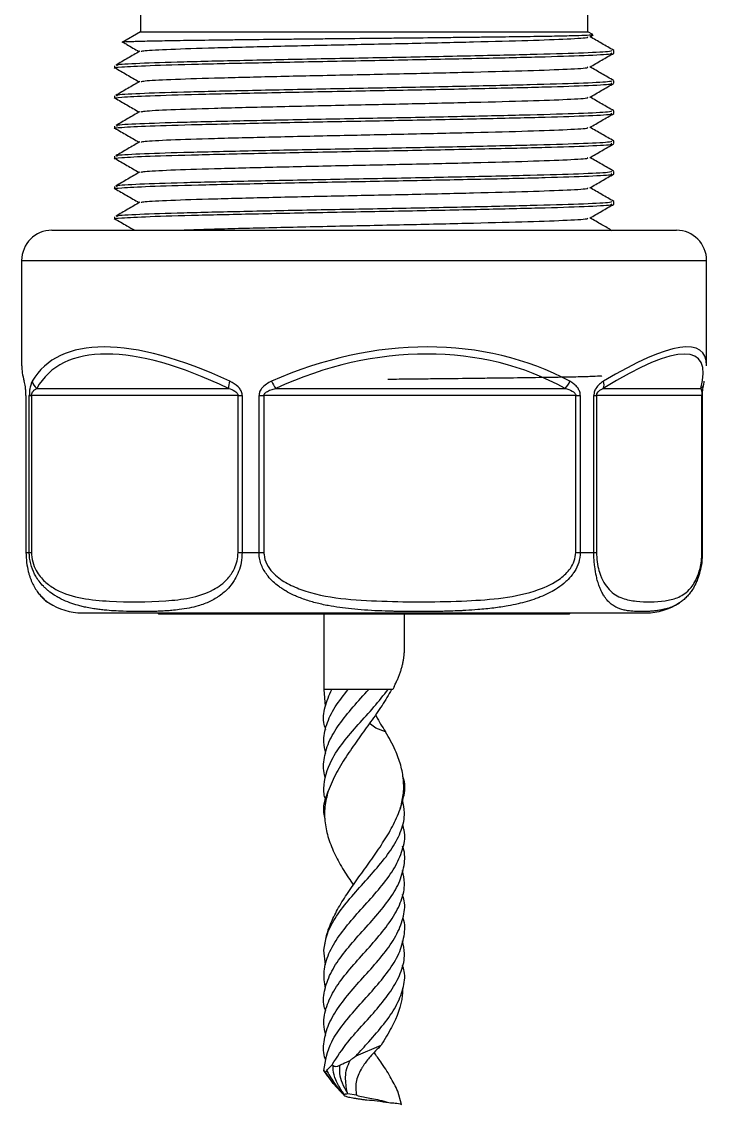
# Model space of a CAD drawing. Header units: millimetres. Extents: x 0 to 279, y 0 to 216.
# Drawn here: x 39.98 to 45.7, y 64.64 to 73.6 of the extents above; entities that cross this region are included whole.
import ezdxf

# ---------------------------------------------------------------- set-up
doc = ezdxf.new("R2010")
doc.units = ezdxf.units.MM

msp = doc.modelspace()

# ---------------------------------------------------------------- linework, layer by layer
at = {"color": 7, "linetype": 'Continuous', "lineweight": 25}
for p, q in [((40.964, 73.6874), (40.964, 73.5207)), ((44.664, 73.5207), (44.664, 73.6874)), ((40.964, 73.5207), (40.8112, 73.4326)), ((40.964, 73.5207), (44.664, 73.5207)), ((44.7049, 73.4971), (44.664, 73.5207)), ((44.6803, 73.4781), (44.708, 73.4941)), ((44.8806, 73.3444), (44.8806, 73.3644)), ((40.7473, 73.2395), (40.7473, 73.2194)), ((44.8806, 73.0944), (44.8806, 73.1144)), ((40.7473, 72.9895), (40.7473, 72.9694)), ((44.8806, 72.8444), (44.8806, 72.8644)), ((40.7473, 72.7395), (40.7473, 72.7194)), ((44.8806, 72.5944), (44.8806, 72.6144)), ((40.7473, 72.4895), (40.7473, 72.4694)), ((44.8806, 72.3444), (44.8806, 72.3644)), ((40.7473, 72.2395), (40.7473, 72.2194)), ((44.8806, 72.0944), (44.8806, 72.1144)), ((40.7473, 71.9895), (40.7473, 71.9694)), ((40.2306, 71.8773), (45.3973, 71.8773)), ((39.9806, 71.6273), (39.9806, 70.7561)), ((45.6473, 70.7561), (45.6473, 71.6273)), ((40.1048, 70.5684), (41.6911, 70.5684)), ((42.0821, 70.5684), (44.4767, 70.5684)), ((44.7913, 70.5684), (45.5996, 70.5684)), ((40.0155, 70.5095), (40.0155, 69.2106)), ((40.0155, 70.5095), (40.0165, 70.5095)), ((40.0165, 70.5095), (40.0165, 69.2106)), ((40.0438, 69.2106), (40.0438, 70.5095)), ((40.0438, 70.5095), (40.062, 70.5095)), ((41.7709, 70.5095), (40.062, 70.5095)), ((40.062, 70.5095), (40.062, 69.2106)), ((41.7709, 69.2106), (41.7709, 70.5095)), ((41.7709, 70.5095), (41.8045, 70.5095)), ((41.8045, 70.5095), (41.8045, 69.2106)), ((41.9441, 69.2106), (41.9441, 70.5095)), ((41.9441, 70.5095), (41.985, 70.5095)), ((44.5647, 70.5095), (41.985, 70.5095)), ((41.985, 70.5095), (41.985, 69.2106)), ((44.5647, 69.2106), (44.5647, 70.5095)), ((44.5647, 70.5095), (44.6019, 70.5095)), ((44.6019, 70.5095), (44.6019, 69.2106)), ((44.7143, 69.2106), (44.7143, 70.5095)), ((44.7143, 70.5095), (44.737, 70.5095)), ((45.6078, 70.5095), (44.737, 70.5095)), ((44.737, 70.5095), (44.737, 69.2106)), ((45.6078, 69.2106), (45.6078, 70.5095)), ((45.6125, 69.2106), (45.6125, 70.5095)), ((40.0155, 69.2106), (40.0165, 69.2106)), ((40.0165, 69.2106), (40.0438, 69.2106)), ((40.0438, 69.2106), (40.062, 69.2106)), ((41.7709, 69.2106), (41.8045, 69.2106)), ((41.8045, 69.2106), (41.9441, 69.2106)), ((41.9441, 69.2106), (41.985, 69.2106)), ((44.5647, 69.2106), (44.6019, 69.2106)), ((44.6019, 69.2106), (44.7143, 69.2106)), ((44.7143, 69.2106), (44.737, 69.2106)), ((45.6078, 69.2106), (45.6125, 69.2106)), ((40.4806, 68.7106), (45.1473, 68.7106)), ((41.1063, 68.7106), (41.114, 68.703)), ((41.114, 68.703), (44.514, 68.703)), ((42.4806, 68.703), (42.4806, 68.0774)), ((43.1473, 68.416), (43.1473, 68.703)), ((44.514, 68.703), (44.5216, 68.7106)), ((42.5464, 68.0774), (42.4829, 68.0774)), ((42.493, 67.9371), (42.4829, 68.0774)), ((42.6816, 68.0774), (42.5464, 68.0774)), ((42.8523, 68.0774), (42.6816, 68.0774)), ((43.0127, 68.0774), (42.8523, 68.0774)), ((43.05, 68.0774), (43.0127, 68.0774)), ((43.0609, 68.0984), (43.05, 68.0774)), ((42.492, 67.937), (42.4919, 67.937)), ((42.4919, 67.7446), (42.492, 67.7446)), ((42.492, 67.547), (42.492, 67.547)), ((42.4921, 67.3473), (42.4905, 67.3473)), ((43.1359, 67.3543), (43.1359, 67.3543)), ((42.492, 67.1274), (42.4855, 67.1274)), ((43.136, 67.1617), (43.1361, 67.1617)), ((42.4921, 66.9635), (42.492, 66.9635)), ((43.1401, 66.9441), (43.1355, 66.9441)), ((43.1359, 66.7788), (43.1377, 66.7788)), ((43.136, 66.5779), (43.136, 66.5779)), ((43.136, 66.3803), (43.1359, 66.3803)), ((43.136, 66.1881), (43.1361, 66.1881)), ((43.136, 65.9951), (43.1362, 65.9951)), ((42.4944, 65.7967), (42.4812, 65.9187)), ((42.492, 65.7965), (42.4919, 65.7965)), ((43.136, 65.7968), (43.1359, 65.7968)), ((42.492, 65.6037), (42.4919, 65.6037)), ((42.4919, 65.4112), (42.492, 65.4112)), ((42.492, 65.2137), (42.492, 65.2137)), ((42.7468, 65.0433), (42.9559, 65.1322)), ((42.4921, 65.0139), (42.4905, 65.0139)), ((42.5107, 64.8773), (42.4806, 64.9232)), ((42.5032, 64.8862), (42.5317, 64.8486)), ((42.5484, 64.969), (42.5568, 64.9628)), ((42.6554, 64.7117), (42.6775, 64.7046)), ((42.6738, 64.7415), (42.6772, 64.7284)), ((42.7503, 64.7173), (42.6772, 64.7284)), ((43.1242, 64.6422), (43.0927, 64.751))]:
    msp.add_line(p, q, dxfattribs=at)
at = {"color": 8, "linetype": 'Continuous', "lineweight": 25}
for p, q in [((39.9806, 71.6273), (45.6473, 71.6273)), ((45.6078, 70.5095), (45.6125, 70.5095))]:
    msp.add_line(p, q, dxfattribs=at)
at = {"color": 8, "linetype": 'Continuous', "lineweight": 25, "flags": 128}
msp.add_lwpolyline([(42.9909, 67.7261), (42.9106, 67.7568), (42.8555, 67.7969)], dxfattribs=at)
at = {"color": 7, "linetype": 'Continuous', "lineweight": 25, "flags": 128}
msp.add_lwpolyline([(42.6404, 64.7265), (42.6199, 64.7466), (42.5589, 64.8145), (42.4938, 64.9072), (42.4938, 64.9072), (42.4938, 64.9072)], dxfattribs=at)
at = {"color": 7, "linetype": 'Continuous', "lineweight": 25}
for centre, radius, start, end in [((40.2306, 71.6273), 0.25, 90, 180), ((45.3973, 71.6273), 0.25, 0, 90), ((40.153, 70.6383), 0.0849, 187.44256, 235.42462), ((41.8229, 70.5721), 0.1319, 155.26082, 181.61967), ((42.3011, 70.7313), 0.2729, 202.39712, 216.65031), ((44.3812, 70.6743), 0.1426, 312.00255, 340.74182), ((44.7261, 70.6008), 0.0728, 333.53489, 21.32474), ((45.5576, 70.6236), 0.0692, 344.54331, 3.10794), ((40.4806, 69.2106), 0.5, 236.7262, 270), ((45.1473, 69.2106), 0.5, 270, 303.27177)]:
    msp.add_arc(centre, radius, start, end, dxfattribs=at)
at = {"color": 8, "linetype": 'Continuous', "lineweight": 25}
msp.add_arc((45.5562, 70.6243), 0.0708, 307.81286, 344.28607, dxfattribs=at)
at = {"color": 7, "linetype": 'Continuous', "lineweight": 25}
for centre, major_axis, ratio, start_param, end_param in [((42.814, 68.1618), (2.6695, -2.5666), 0.36993, 2.315382, 3.233188), ((42.814, 68.1618), (2.3162, 1.9712), 0.827875, 0.312676, 1.230482), ((42.7693, 68.1029), (2.579, -2.579), 0.370147, 2.32818, 3.245986), ((42.8248, 68.1029), (2.1162, 2.1162), 0.829865, 0.233785, 1.151591), ((42.8696, 68.1029), (2.7108, 2.7108), 0.170719, 5.993372, 6.911177), ((42.814, 68.1618), (2.7954, -2.7083), 0.170639, 3.305434, 3.426159)]:
    msp.add_ellipse(centre, major_axis=major_axis, ratio=ratio, start_param=start_param, end_param=end_param, dxfattribs=at)
at = {"color": 8, "linetype": 'Continuous', "lineweight": 25}
msp.add_ellipse((42.814, 68.1618), major_axis=(2.7954, 2.7083), ratio=0.170639, start_param=6.119344, end_param=6.916425, dxfattribs=at)
at = {"color": 7, "linetype": 'Continuous', "lineweight": 25}
for points, knots in [([(44.7079, 73.4944), (44.708, 73.4943), (44.7117, 73.4938), (44.6986, 73.4927), (44.6704, 73.4904), (44.6118, 73.4882), (44.5294, 73.4859), (44.4302, 73.4836), (44.3071, 73.4814), (44.1632, 73.4793), (44.0065, 73.4771), (43.8321, 73.4749), (43.6434, 73.4726), (43.4454, 73.4703), (43.2361, 73.468), (43.0214, 73.4658), (42.8045, 73.4637), (42.5862, 73.4616), (42.3712, 73.4593), (42.159, 73.4571), (41.9538, 73.4548), (41.7613, 73.4525), (41.5779, 73.4503), (41.4104, 73.4481), (41.263, 73.446), (41.1295, 73.4438), (41.0183, 73.4415), (40.9327, 73.4392), (40.8636, 73.4369), (40.8244, 73.4347), (40.8099, 73.4331), (40.8112, 73.4325), (40.8112, 73.4325)], [0, 0, 0, 0, 0.001193, 0.027863, 0.053738, 0.106351, 0.13315, 0.159261, 0.212368, 0.239429, 0.26555, 0.318655, 0.3457, 0.372181, 0.426043, 0.453488, 0.479969, 0.533818, 0.561245, 0.587978, 0.642343, 0.67004, 0.696891, 0.751503, 0.779326, 0.806301, 0.861151, 0.889089, 0.916311, 0.971679, 0.999891, 1, 1, 1, 1]), ([(40.8196, 73.4335), (40.8304, 73.4272), (40.8742, 73.4018), (40.9181, 73.3764), (40.9512, 73.3572)], [0, 0, 0, 0, 0.246283, 1, 1, 1, 1]), ([(40.9691, 73.3586), (40.9775, 73.3605), (41.0034, 73.3661), (41.1977, 73.3765), (41.5582, 73.388), (42.0477, 73.4003), (42.607, 73.4129), (43.1872, 73.4245), (43.7298, 73.4373), (44.1913, 73.4491), (44.513, 73.4613), (44.6744, 73.4713), (44.6635, 73.4767), (44.6607, 73.4781)], [0, 0, 0, 0, 0.047262, 0.145548, 0.246884, 0.349471, 0.452446, 0.553517, 0.656875, 0.758534, 0.860751, 0.963937, 1, 1, 1, 1]), ([(44.8796, 73.3657), (44.8464, 73.3849), (44.7807, 73.4228), (44.7151, 73.4607), (44.6827, 73.4795)], [0, 0, 0, 0, 0.5060102, 1, 1, 1, 1]), ([(40.7504, 73.2194), (40.7494, 73.2196), (40.731, 73.2228), (40.8072, 73.2298), (41.017, 73.2415), (41.4245, 73.2529), (41.9632, 73.2653), (42.5826, 73.2779), (43.2245, 73.2894), (43.8254, 73.3022), (44.3361, 73.3141), (44.6946, 73.3262), (44.877, 73.3368), (44.8619, 73.3426), (44.857, 73.3444)], [0, 0, 0, 0, 0.004387, 0.078881, 0.172547, 0.269282, 0.367211, 0.465511, 0.561993, 0.660658, 0.757702, 0.855278, 0.953779, 1, 1, 1, 1]), ([(40.9571, 73.3586), (40.9241, 73.3394), (40.858, 73.3011), (40.7919, 73.2627), (40.7588, 73.2435)], [0, 0, 0, 0, 0.4999953, 1, 1, 1, 1]), ([(44.8631, 73.3644), (44.8596, 73.3615), (44.8514, 73.3546), (44.6136, 73.3428), (44.209, 73.3311), (43.6687, 73.3187), (43.0503, 73.3061), (42.4082, 73.2946), (41.8068, 73.2818), (41.2952, 73.2699), (40.9354, 73.2578), (40.7516, 73.2472), (40.7662, 73.2414), (40.771, 73.2395)], [0, 0, 0, 0, 0.073034, 0.171751, 0.268493, 0.366429, 0.464736, 0.561226, 0.659898, 0.756949, 0.854532, 0.95304, 1, 1, 1, 1]), ([(44.6803, 73.2281), (44.7135, 73.2473), (44.78, 73.2857), (44.8464, 73.324), (44.8796, 73.3432)], [0, 0, 0, 0, 0.49998, 1, 1, 1, 1]), ([(40.7527, 73.2222), (40.7858, 73.203), (40.852, 73.1647), (40.9181, 73.1264), (40.9512, 73.1072)], [0, 0, 0, 0, 0.500004, 1, 1, 1, 1]), ([(40.9691, 73.1086), (40.9775, 73.1105), (41.0034, 73.1161), (41.1977, 73.1265), (41.5582, 73.138), (42.0477, 73.1503), (42.607, 73.1629), (43.1872, 73.1745), (43.7298, 73.1873), (44.1913, 73.1991), (44.513, 73.2113), (44.6744, 73.2213), (44.6635, 73.2267), (44.6607, 73.2281)], [0, 0, 0, 0, 0.047262, 0.145548, 0.246884, 0.349471, 0.452446, 0.553517, 0.656875, 0.758534, 0.860751, 0.963937, 1, 1, 1, 1]), ([(44.8796, 73.1157), (44.8464, 73.1349), (44.7807, 73.1728), (44.7151, 73.2107), (44.6827, 73.2295)], [0, 0, 0, 0, 0.50601, 1, 1, 1, 1]), ([(40.7504, 72.9694), (40.7494, 72.9696), (40.731, 72.9728), (40.8072, 72.9798), (41.017, 72.9915), (41.4245, 73.0029), (41.9632, 73.0153), (42.5826, 73.0279), (43.2245, 73.0394), (43.8254, 73.0522), (44.3361, 73.0641), (44.6946, 73.0762), (44.877, 73.0868), (44.8619, 73.0926), (44.857, 73.0944)], [0, 0, 0, 0, 0.004387, 0.078881, 0.172547, 0.269282, 0.367211, 0.465511, 0.561993, 0.660658, 0.757702, 0.855278, 0.953779, 1, 1, 1, 1]), ([(40.9571, 73.1086), (40.9241, 73.0894), (40.858, 73.0511), (40.7919, 73.0127), (40.7588, 72.9935)], [0, 0, 0, 0, 0.499995, 1, 1, 1, 1]), ([(44.8631, 73.1144), (44.8596, 73.1115), (44.8514, 73.1046), (44.6136, 73.0928), (44.209, 73.0811), (43.6687, 73.0687), (43.0503, 73.0561), (42.4082, 73.0446), (41.8068, 73.0318), (41.2952, 73.0199), (40.9354, 73.0078), (40.7516, 72.9972), (40.7662, 72.9914), (40.771, 72.9895)], [0, 0, 0, 0, 0.073034, 0.171751, 0.268493, 0.366429, 0.464736, 0.561226, 0.659898, 0.756949, 0.854532, 0.95304, 1, 1, 1, 1]), ([(44.6803, 72.9781), (44.7135, 72.9973), (44.78, 73.0357), (44.8464, 73.074), (44.8796, 73.0932)], [0, 0, 0, 0, 0.49998, 1, 1, 1, 1]), ([(40.7527, 72.9722), (40.7858, 72.953), (40.852, 72.9147), (40.9181, 72.8764), (40.9512, 72.8572)], [0, 0, 0, 0, 0.500004, 1, 1, 1, 1]), ([(40.9691, 72.8586), (40.9775, 72.8605), (41.0034, 72.8661), (41.1977, 72.8765), (41.5582, 72.888), (42.0477, 72.9003), (42.607, 72.9129), (43.1872, 72.9245), (43.7298, 72.9373), (44.1913, 72.9491), (44.513, 72.9613), (44.6744, 72.9713), (44.6635, 72.9767), (44.6607, 72.9781)], [0, 0, 0, 0, 0.047262, 0.145548, 0.246884, 0.349471, 0.452446, 0.553517, 0.656875, 0.758534, 0.860751, 0.963937, 1, 1, 1, 1]), ([(44.8796, 72.8657), (44.8464, 72.8849), (44.7807, 72.9228), (44.7151, 72.9607), (44.6827, 72.9795)], [0, 0, 0, 0, 0.5060102, 1, 1, 1, 1]), ([(44.8631, 72.8644), (44.8596, 72.8615), (44.8514, 72.8546), (44.6136, 72.8428), (44.209, 72.8311), (43.6687, 72.8187), (43.0503, 72.8061), (42.4082, 72.7946), (41.8068, 72.7818), (41.2952, 72.7699), (40.9354, 72.7578), (40.7516, 72.7472), (40.7662, 72.7414), (40.771, 72.7395)], [0, 0, 0, 0, 0.073034, 0.171751, 0.268493, 0.366429, 0.464736, 0.561226, 0.659898, 0.756949, 0.854532, 0.95304, 1, 1, 1, 1]), ([(40.7504, 72.7194), (40.7494, 72.7196), (40.731, 72.7228), (40.8072, 72.7298), (41.017, 72.7415), (41.4245, 72.7529), (41.9632, 72.7653), (42.5826, 72.7779), (43.2245, 72.7894), (43.8254, 72.8022), (44.3361, 72.8141), (44.6946, 72.8262), (44.877, 72.8368), (44.8619, 72.8426), (44.857, 72.8444)], [0, 0, 0, 0, 0.004387, 0.078881, 0.172547, 0.269282, 0.367211, 0.465511, 0.561993, 0.660658, 0.757702, 0.855278, 0.953779, 1, 1, 1, 1]), ([(40.9571, 72.8586), (40.9241, 72.8394), (40.858, 72.8011), (40.7919, 72.7627), (40.7588, 72.7435)], [0, 0, 0, 0, 0.499995, 1, 1, 1, 1]), ([(44.6803, 72.7281), (44.7135, 72.7473), (44.78, 72.7857), (44.8464, 72.824), (44.8796, 72.8432)], [0, 0, 0, 0, 0.49998, 1, 1, 1, 1]), ([(40.7527, 72.7222), (40.7858, 72.703), (40.852, 72.6647), (40.9181, 72.6264), (40.9512, 72.6072)], [0, 0, 0, 0, 0.500004, 1, 1, 1, 1]), ([(40.9691, 72.6086), (40.9775, 72.6105), (41.0034, 72.6161), (41.1977, 72.6265), (41.5582, 72.638), (42.0477, 72.6503), (42.607, 72.6629), (43.1872, 72.6745), (43.7298, 72.6873), (44.1913, 72.6991), (44.513, 72.7113), (44.6744, 72.7213), (44.6635, 72.7267), (44.6607, 72.7281)], [0, 0, 0, 0, 0.047262, 0.145548, 0.246884, 0.349471, 0.452446, 0.553517, 0.656875, 0.758534, 0.860751, 0.963937, 1, 1, 1, 1]), ([(44.8796, 72.6157), (44.8464, 72.6349), (44.7807, 72.6728), (44.7151, 72.7107), (44.6827, 72.7295)], [0, 0, 0, 0, 0.50601, 1, 1, 1, 1]), ([(40.7504, 72.4694), (40.7494, 72.4696), (40.731, 72.4728), (40.8072, 72.4798), (41.017, 72.4915), (41.4245, 72.5029), (41.9632, 72.5153), (42.5826, 72.5279), (43.2245, 72.5394), (43.8254, 72.5522), (44.3361, 72.5641), (44.6946, 72.5762), (44.877, 72.5868), (44.8619, 72.5926), (44.857, 72.5944)], [0, 0, 0, 0, 0.004387, 0.078881, 0.172547, 0.269282, 0.367211, 0.465511, 0.561993, 0.660658, 0.757702, 0.855278, 0.953779, 1, 1, 1, 1]), ([(40.9571, 72.6086), (40.9241, 72.5894), (40.858, 72.5511), (40.7919, 72.5127), (40.7588, 72.4935)], [0, 0, 0, 0, 0.499995, 1, 1, 1, 1]), ([(44.8631, 72.6144), (44.8596, 72.6115), (44.8514, 72.6046), (44.6136, 72.5928), (44.209, 72.5811), (43.6687, 72.5687), (43.0503, 72.5561), (42.4082, 72.5446), (41.8068, 72.5318), (41.2952, 72.5199), (40.9354, 72.5078), (40.7516, 72.4972), (40.7662, 72.4914), (40.771, 72.4895)], [0, 0, 0, 0, 0.073034, 0.171751, 0.268493, 0.366429, 0.464736, 0.561226, 0.659898, 0.756949, 0.854532, 0.95304, 1, 1, 1, 1]), ([(44.6803, 72.4781), (44.7135, 72.4973), (44.78, 72.5357), (44.8464, 72.574), (44.8796, 72.5932)], [0, 0, 0, 0, 0.4999803, 1, 1, 1, 1]), ([(40.7527, 72.4722), (40.7858, 72.453), (40.852, 72.4147), (40.9181, 72.3764), (40.9512, 72.3572)], [0, 0, 0, 0, 0.5000044, 1, 1, 1, 1]), ([(40.9691, 72.3586), (40.9775, 72.3605), (41.0034, 72.3661), (41.1977, 72.3765), (41.5582, 72.388), (42.0477, 72.4003), (42.607, 72.4129), (43.1872, 72.4245), (43.7298, 72.4373), (44.1913, 72.4491), (44.513, 72.4613), (44.6744, 72.4713), (44.6635, 72.4767), (44.6607, 72.4781)], [0, 0, 0, 0, 0.047262, 0.145548, 0.246884, 0.349471, 0.452446, 0.553517, 0.656875, 0.758534, 0.860751, 0.963937, 1, 1, 1, 1]), ([(44.8796, 72.3657), (44.8464, 72.3849), (44.7807, 72.4228), (44.7151, 72.4607), (44.6827, 72.4795)], [0, 0, 0, 0, 0.50601, 1, 1, 1, 1]), ([(40.7504, 72.2194), (40.7494, 72.2196), (40.731, 72.2228), (40.8072, 72.2298), (41.017, 72.2415), (41.4245, 72.2529), (41.9632, 72.2653), (42.5826, 72.2779), (43.2245, 72.2894), (43.8254, 72.3022), (44.3361, 72.3141), (44.6946, 72.3262), (44.877, 72.3368), (44.8619, 72.3426), (44.857, 72.3444)], [0, 0, 0, 0, 0.004387, 0.078881, 0.172547, 0.269282, 0.367211, 0.465511, 0.561993, 0.660658, 0.757702, 0.855278, 0.953779, 1, 1, 1, 1]), ([(40.9571, 72.3586), (40.9241, 72.3394), (40.858, 72.3011), (40.7919, 72.2627), (40.7588, 72.2435)], [0, 0, 0, 0, 0.499995, 1, 1, 1, 1]), ([(44.8631, 72.3644), (44.8596, 72.3615), (44.8514, 72.3546), (44.6136, 72.3428), (44.209, 72.3311), (43.6687, 72.3187), (43.0503, 72.3061), (42.4082, 72.2946), (41.8068, 72.2818), (41.2952, 72.2699), (40.9354, 72.2578), (40.7516, 72.2472), (40.7662, 72.2414), (40.771, 72.2395)], [0, 0, 0, 0, 0.073034, 0.171751, 0.268493, 0.366429, 0.464736, 0.561226, 0.659898, 0.756949, 0.854532, 0.95304, 1, 1, 1, 1]), ([(44.6803, 72.2281), (44.7135, 72.2473), (44.78, 72.2857), (44.8464, 72.324), (44.8796, 72.3432)], [0, 0, 0, 0, 0.49998, 1, 1, 1, 1]), ([(40.7527, 72.2222), (40.7858, 72.203), (40.852, 72.1647), (40.9181, 72.1264), (40.9512, 72.1072)], [0, 0, 0, 0, 0.500004, 1, 1, 1, 1]), ([(40.9691, 72.1086), (40.9775, 72.1105), (41.0034, 72.1161), (41.1977, 72.1265), (41.5582, 72.138), (42.0477, 72.1503), (42.607, 72.1629), (43.1872, 72.1745), (43.7298, 72.1873), (44.1913, 72.1991), (44.513, 72.2113), (44.6744, 72.2213), (44.6635, 72.2267), (44.6607, 72.2281)], [0, 0, 0, 0, 0.047262, 0.145548, 0.246884, 0.349471, 0.452446, 0.553517, 0.656875, 0.758534, 0.860751, 0.963937, 1, 1, 1, 1]), ([(44.8796, 72.1157), (44.8464, 72.1349), (44.7807, 72.1728), (44.7151, 72.2107), (44.6827, 72.2295)], [0, 0, 0, 0, 0.50601, 1, 1, 1, 1]), ([(40.7504, 71.9694), (40.7494, 71.9696), (40.731, 71.9728), (40.8072, 71.9798), (41.017, 71.9915), (41.4245, 72.0029), (41.9632, 72.0153), (42.5826, 72.0279), (43.2245, 72.0394), (43.8254, 72.0522), (44.3361, 72.0641), (44.6946, 72.0762), (44.877, 72.0868), (44.8619, 72.0926), (44.857, 72.0944)], [0, 0, 0, 0, 0.004387, 0.078881, 0.172547, 0.269282, 0.367211, 0.465511, 0.561993, 0.660658, 0.757702, 0.855278, 0.953779, 1, 1, 1, 1]), ([(40.9571, 72.1086), (40.9241, 72.0894), (40.858, 72.0511), (40.7919, 72.0127), (40.7588, 71.9935)], [0, 0, 0, 0, 0.4999953, 1, 1, 1, 1]), ([(44.8631, 72.1144), (44.8596, 72.1115), (44.8514, 72.1046), (44.6136, 72.0928), (44.209, 72.0811), (43.6687, 72.0687), (43.0503, 72.0561), (42.4082, 72.0446), (41.8068, 72.0318), (41.2952, 72.0199), (40.9354, 72.0078), (40.7516, 71.9972), (40.7662, 71.9914), (40.771, 71.9895)], [0, 0, 0, 0, 0.073034, 0.171751, 0.268493, 0.366429, 0.464736, 0.561226, 0.659898, 0.756949, 0.854532, 0.95304, 1, 1, 1, 1]), ([(44.6803, 71.9781), (44.7135, 71.9973), (44.78, 72.0357), (44.8464, 72.074), (44.8796, 72.0932)], [0, 0, 0, 0, 0.49998, 1, 1, 1, 1]), ([(40.7527, 71.9722), (40.7858, 71.953), (40.8404, 71.9214), (40.895, 71.8898), (40.9165, 71.8773)], [0, 0, 0, 0, 0.605976, 1, 1, 1, 1]), ([(41.2491, 71.8773), (41.351, 71.8809), (41.5667, 71.8884), (42.0496, 71.9003), (42.6065, 71.9129), (43.1873, 71.9245), (43.7298, 71.9373), (44.1913, 71.9491), (44.513, 71.9613), (44.6744, 71.9713), (44.6635, 71.9767), (44.6607, 71.9781)], [0, 0, 0, 0, 0.108613, 0.230035, 0.351916, 0.471544, 0.593878, 0.714201, 0.835185, 0.957316, 1, 1, 1, 1]), ([(44.8668, 71.8731), (44.8379, 71.8898), (44.7765, 71.9253), (44.7151, 71.9607), (44.6827, 71.9795)], [0, 0, 0, 0, 0.4718081, 1, 1, 1, 1]), ([(40.0165, 70.5095), (40.0165, 70.5117), (40.0165, 70.5161), (40.0163, 70.5261), (40.0157, 70.5396), (40.0144, 70.5552), (40.0128, 70.5694), (40.0102, 70.5881), (40.0062, 70.6088), (40.0029, 70.6211), (40.0013, 70.6273)], [0, 0, 0, 0, 0.038929, 0.078143, 0.179307, 0.284551, 0.386491, 0.490322, 0.740829, 1, 1, 1, 1]), ([(40.0688, 70.6273), (40.0651, 70.6199), (40.0573, 70.6048), (40.0492, 70.5743), (40.0445, 70.5404), (40.044, 70.519), (40.0438, 70.5095)], [0, 0, 0, 0, 0.303321, 0.623696, 0.830951, 1, 1, 1, 1]), ([(41.8045, 70.5095), (41.8043, 70.5139), (41.8035, 70.5299), (41.7929, 70.5562), (41.7611, 70.596), (41.7272, 70.6143), (41.7031, 70.6273)], [0, 0, 0, 0, 0.078333, 0.284462, 0.49048, 1, 1, 1, 1]), ([(42.0487, 70.6273), (42.0338, 70.6199), (42.0032, 70.6048), (41.9684, 70.5743), (41.9474, 70.5404), (41.9451, 70.519), (41.9441, 70.5095)], [0, 0, 0, 0, 0.303321, 0.623696, 0.830951, 1, 1, 1, 1]), ([(44.7807, 70.6718), (44.7808, 70.6718), (44.7821, 70.6712), (44.7663, 70.6695), (44.725, 70.6672), (44.654, 70.6649), (44.5661, 70.6626), (44.453, 70.6603), (44.3179, 70.6581), (44.1685, 70.6559), (43.9991, 70.6537), (43.8137, 70.6515), (43.6202, 70.6492), (43.4153, 70.6468), (43.204, 70.6446), (43.086, 70.6433), (43.0209, 70.6427), (43.011, 70.6426)], [0, 0, 0, 0, 0.00573, 0.06542, 0.180885, 0.239511, 0.29901, 0.413316, 0.471335, 0.530201, 0.644528, 0.702584, 0.761511, 0.874284, 0.931526, 0.989604, 1, 1, 1, 1]), ([(44.6019, 70.5095), (44.6018, 70.5139), (44.6011, 70.5299), (44.5924, 70.5562), (44.5731, 70.5846), (44.5472, 70.6088), (44.5264, 70.6211), (44.5158, 70.6273)], [0, 0, 0, 0, 0.078188, 0.283934, 0.489569, 0.740446, 1, 1, 1, 1]), ([(44.7939, 70.6273), (44.7828, 70.6199), (44.7599, 70.6048), (44.7332, 70.5743), (44.7169, 70.5404), (44.7151, 70.519), (44.7143, 70.5095)], [0, 0, 0, 0, 0.303321, 0.623696, 0.830951, 1, 1, 1, 1]), ([(40.062, 70.5095), (40.0622, 70.5124), (40.0624, 70.5174), (40.0651, 70.5283), (40.0727, 70.5434), (40.0868, 70.5577), (40.0987, 70.5648), (40.1048, 70.5684)], [0, 0, 0, 0, 0.073781, 0.124963, 0.307499, 0.64616, 1, 1, 1, 1]), ([(41.6911, 70.5684), (41.7094, 70.5624), (41.734, 70.5543), (41.7586, 70.5357), (41.7668, 70.5249), (41.7704, 70.5169), (41.7708, 70.5117), (41.7709, 70.5095)], [0, 0, 0, 0, 0.578008, 0.777709, 0.869572, 0.944206, 1, 1, 1, 1]), ([(41.985, 70.5095), (41.9854, 70.5124), (41.986, 70.5174), (41.9921, 70.5283), (42.0098, 70.5434), (42.0419, 70.5577), (42.0685, 70.5648), (42.0821, 70.5684)], [0, 0, 0, 0, 0.073781, 0.124963, 0.307499, 0.64616, 1, 1, 1, 1]), ([(44.4767, 70.5684), (44.497, 70.5624), (44.5244, 70.5543), (44.5513, 70.5357), (44.5602, 70.5249), (44.5641, 70.5169), (44.5645, 70.5117), (44.5647, 70.5095)], [0, 0, 0, 0, 0.578008, 0.777709, 0.869572, 0.944206, 1, 1, 1, 1]), ([(44.737, 70.5095), (44.7372, 70.5124), (44.7375, 70.5174), (44.741, 70.5283), (44.751, 70.5434), (44.7691, 70.5577), (44.7838, 70.5648), (44.7913, 70.5684)], [0, 0, 0, 0, 0.073781, 0.124963, 0.307499, 0.64616, 1, 1, 1, 1]), ([(45.5996, 70.5684), (45.6016, 70.5624), (45.6044, 70.5543), (45.6067, 70.5357), (45.6074, 70.5249), (45.6077, 70.5169), (45.6078, 70.5117), (45.6078, 70.5095)], [0, 0, 0, 0, 0.578008, 0.777709, 0.869572, 0.944206, 1, 1, 1, 1]), ([(45.6126, 70.5095), (45.6126, 70.5112), (45.6124, 70.52), (45.6133, 70.5365), (45.6151, 70.5578), (45.6186, 70.581), (45.6219, 70.5961), (45.6239, 70.6034), (45.6243, 70.6051)], [0, 0, 0, 0, 0.03382, 0.175131, 0.332332, 0.54646, 0.889896, 1, 1, 1, 1]), ([(40.0165, 69.2106), (40.0176, 69.1823), (40.0196, 69.1262), (40.0318, 69.0654), (40.0431, 69.025), (40.0514, 68.9997), (40.0607, 68.9757), (40.0714, 68.9515), (40.0871, 68.9208), (40.1079, 68.8878), (40.1293, 68.8607), (40.1515, 68.8365), (40.175, 68.8152), (40.1951, 68.7995), (40.2056, 68.7932), (40.2065, 68.7927)], [0, 0, 0, 0, 0.123091, 0.243132, 0.290928, 0.338715, 0.386495, 0.437498, 0.497755, 0.606027, 0.708943, 0.764133, 0.87649, 0.989496, 1, 1, 1, 1]), ([(41.8045, 69.2106), (41.8029, 69.1823), (41.7997, 69.1262), (41.7767, 69.0505), (41.7493, 68.9942), (41.7171, 68.9454), (41.6841, 68.9068), (41.6445, 68.8705), (41.6112, 68.846), (41.575, 68.8234), (41.5375, 68.8037), (41.4901, 68.7838), (41.4335, 68.7652), (41.3648, 68.7487), (41.2919, 68.7372), (41.2357, 68.7313), (41.1999, 68.7284), (41.1682, 68.7261), (41.1318, 68.7242), (41.0831, 68.7223), (41.017, 68.7208), (40.9277, 68.7205), (40.8314, 68.7226), (40.7435, 68.7268), (40.6757, 68.7322), (40.6208, 68.7384), (40.5732, 68.7451), (40.5272, 68.7531), (40.482, 68.763), (40.4347, 68.7753), (40.3766, 68.7939), (40.32, 68.818), (40.2771, 68.8411), (40.2419, 68.8626), (40.2106, 68.8852), (40.181, 68.9107), (40.1546, 68.9365), (40.1262, 68.9694), (40.0911, 69.0215), (40.065, 69.0786), (40.0494, 69.1399), (40.0443, 69.1797), (40.0439, 69.2036), (40.0438, 69.2106)], [0, 0, 0, 0, 0.027195, 0.053716, 0.080069, 0.096615, 0.123291, 0.144405, 0.168768, 0.181158, 0.206043, 0.231088, 0.258479, 0.296859, 0.339789, 0.372092, 0.383394, 0.394696, 0.420356, 0.438685, 0.46803, 0.519415, 0.570826, 0.60847, 0.646136, 0.667674, 0.686605, 0.713742, 0.7328, 0.750617, 0.780922, 0.815569, 0.832284, 0.844297, 0.868406, 0.88052, 0.891906, 0.912417, 0.930726, 0.961345, 0.977051, 0.993232, 1, 1, 1, 1]), ([(40.062, 69.2106), (40.0621, 69.2048), (40.0627, 69.1712), (40.0752, 69.111), (40.1153, 69.0284), (40.1802, 68.9568), (40.304, 68.8751), (40.4825, 68.8245), (40.7868, 68.7981), (41.085, 68.7997), (41.3729, 68.828), (41.5477, 68.8834), (41.674, 68.9717), (41.7373, 69.0629), (41.766, 69.1395), (41.7693, 69.1869), (41.7709, 69.2106)], [0, 0, 0, 0, 0.005975, 0.034246, 0.062281, 0.109823, 0.157083, 0.2724, 0.391057, 0.6341, 0.738275, 0.841878, 0.911974, 0.951957, 0.975921, 1, 1, 1, 1]), ([(44.6019, 69.2106), (44.5993, 69.1823), (44.5941, 69.1262), (44.5633, 69.0654), (44.5285, 69.0158), (44.4984, 68.9827), (44.4526, 68.9421), (44.4028, 68.9068), (44.3376, 68.8705), (44.2829, 68.846), (44.2234, 68.8234), (44.1621, 68.8037), (44.0848, 68.7838), (43.9931, 68.7652), (43.8822, 68.7487), (43.7658, 68.7372), (43.6771, 68.7313), (43.6208, 68.7284), (43.5713, 68.7261), (43.5145, 68.7242), (43.4394, 68.7223), (43.3379, 68.7208), (43.2141, 68.7205), (43.1092, 68.7219), (43.0185, 68.7239), (42.9307, 68.7268), (42.8187, 68.733), (42.7123, 68.7419), (42.6127, 68.7538), (42.513, 68.77), (42.4124, 68.7923), (42.3279, 68.818), (42.268, 68.8411), (42.2189, 68.8626), (42.1754, 68.8852), (42.1343, 68.9107), (42.0995, 68.9351), (42.0599, 68.9679), (42.0109, 69.0196), (41.9734, 69.0786), (41.9518, 69.1399), (41.9448, 69.1797), (41.9443, 69.2036), (41.9441, 69.2106)], [0, 0, 0, 0, 0.027194, 0.053715, 0.064235, 0.0857, 0.09664, 0.123316, 0.144433, 0.168791, 0.181181, 0.206066, 0.23111, 0.258501, 0.29688, 0.339809, 0.372111, 0.383413, 0.394715, 0.420374, 0.438703, 0.468048, 0.519431, 0.559823, 0.570841, 0.608485, 0.64615, 0.681229, 0.713753, 0.745159, 0.780928, 0.815573, 0.832289, 0.844301, 0.86841, 0.880523, 0.891909, 0.910148, 0.930728, 0.961346, 0.977051, 0.993232, 1, 1, 1, 1]), ([(41.985, 69.2106), (41.9852, 69.2048), (41.9861, 69.1712), (42.005, 69.111), (42.0654, 69.0284), (42.1634, 68.9568), (42.3515, 68.8749), (42.6207, 68.8217), (43.0805, 68.7998), (43.5292, 68.7995), (43.9638, 68.828), (44.2277, 68.8834), (44.4183, 68.9717), (44.514, 69.0629), (44.5572, 69.1395), (44.5622, 69.1869), (44.5647, 69.2106)], [0, 0, 0, 0, 0.005975, 0.034244, 0.062276, 0.109815, 0.157071, 0.273688, 0.391103, 0.634128, 0.738294, 0.84189, 0.91198, 0.951961, 0.975923, 1, 1, 1, 1]), ([(44.737, 69.2106), (44.737, 69.2048), (44.7374, 69.1712), (44.7437, 69.111), (44.7641, 69.0284), (44.7972, 68.9569), (44.8428, 68.8975), (44.8943, 68.8567), (44.9697, 68.8211), (45.1064, 68.7985), (45.2579, 68.7986), (45.3875, 68.8259), (45.4543, 68.8596), (45.4984, 68.8951), (45.5355, 68.9407), (45.5667, 68.9952), (45.5906, 69.0629), (45.6052, 69.1395), (45.6069, 69.1869), (45.6078, 69.2106)], [0, 0, 0, 0, 0.005973, 0.034232, 0.062255, 0.109776, 0.157016, 0.214346, 0.272448, 0.391054, 0.633995, 0.737056, 0.789181, 0.841759, 0.876553, 0.912011, 0.951977, 0.975931, 1, 1, 1, 1]), ([(45.6114, 69.2106), (45.6104, 69.1823), (45.6083, 69.1262), (45.5932, 69.0505), (45.5752, 68.9942), (45.5542, 68.9454), (45.5327, 68.9068), (45.5071, 68.8705), (45.4857, 68.846), (45.4624, 68.8234), (45.4386, 68.8038), (45.4131, 68.7865), (45.3972, 68.7783), (45.391, 68.7751)], [0, 0, 0, 0, 0.110072, 0.217417, 0.324081, 0.39105, 0.499022, 0.584478, 0.683089, 0.733237, 0.833959, 0.935328, 1, 1, 1, 1]), ([(40.1311, 68.8594), (40.1518, 68.8361), (40.1737, 68.8113), (40.1975, 68.7983), (40.1989, 68.7975)], [0, 0, 0, 0, 0.942722, 1, 1, 1, 1]), ([(43.0609, 68.0984), (43.0657, 68.1081), (43.0754, 68.1276), (43.0887, 68.1566), (43.1009, 68.1856), (43.1119, 68.2148), (43.1216, 68.2442), (43.1299, 68.2738), (43.1366, 68.3037), (43.1417, 68.3334), (43.1451, 68.3631), (43.1471, 68.3905), (43.1471, 68.4082), (43.1472, 68.416)], [0, 0, 0, 0, 0.0911165, 0.1823896, 0.2741348, 0.366043, 0.4596897, 0.5535107, 0.6478541, 0.7423723, 0.834652, 0.9270887, 1, 1, 1, 1]), ([(42.4962, 67.7458), (42.4918, 67.7591), (42.4713, 67.821), (42.4825, 67.9316), (42.5251, 68.0288), (42.5464, 68.0774)], [0, 0, 0, 0, 0.120312, 0.560156, 1, 1, 1, 1]), ([(42.4941, 67.3475), (42.4937, 67.3486), (42.474, 67.3975), (42.4779, 67.4949), (42.5142, 67.6399), (42.6017, 67.7857), (42.7205, 67.9316), (42.8084, 68.0288), (42.8523, 68.0774)], [0, 0, 0, 0, 0.004653, 0.200893, 0.400669, 0.600446, 0.800223, 1, 1, 1, 1]), ([(42.4979, 67.5481), (42.4904, 67.5787), (42.4709, 67.6579), (42.4975, 67.7857), (42.5671, 67.9316), (42.6435, 68.0288), (42.6816, 68.0774)], [0, 0, 0, 0, 0.173411, 0.448941, 0.72447, 1, 1, 1, 1]), ([(42.4972, 67.1593), (42.4922, 67.1737), (42.4808, 67.2065), (42.4782, 67.3153), (42.5182, 67.4648), (42.6386, 67.6397), (42.7636, 67.7858), (42.8987, 67.9316), (42.9747, 68.0288), (43.0127, 68.0774)], [0, 0, 0, 0, 0.04701, 0.106833, 0.363991, 0.522993, 0.681995, 0.840998, 1, 1, 1, 1]), ([(43.041, 68.0774), (43.0155, 68.0332), (42.9637, 67.9436), (42.8691, 67.8093), (42.7704, 67.6735), (42.6725, 67.5336), (42.5802, 67.3863), (42.5377, 67.2853), (42.516, 67.2339)], [0, 0, 0, 0, 0.157699, 0.320029, 0.477745, 0.64005, 0.816878, 1, 1, 1, 1]), ([(42.909, 67.8681), (42.9106, 67.8644), (42.9338, 67.8137), (42.9634, 67.7682), (42.9909, 67.7261)], [0, 0, 0, 0, 0.072515, 1, 1, 1, 1]), ([(43.1117, 67.0843), (43.1219, 67.1242), (43.1425, 67.2053), (43.1426, 67.327), (43.12, 67.4504), (43.0716, 67.583), (43.0195, 67.6754), (42.9909, 67.7261)], [0, 0, 0, 0, 0.188832, 0.382853, 0.57158, 0.76525, 1, 1, 1, 1]), ([(43.1117, 67.0843), (43.1239, 67.1236), (43.1512, 67.2114), (43.1554, 67.3015), (43.1358, 67.3521), (43.1351, 67.354)], [0, 0, 0, 0, 0.438783, 0.97864, 1, 1, 1, 1]), ([(42.4907, 67.0033), (42.4866, 67.021), (42.4714, 67.0873), (42.4893, 67.1654), (42.5119, 67.2234), (42.516, 67.2339)], [0, 0, 0, 0, 0.230473, 0.861219, 1, 1, 1, 1]), ([(42.516, 67.2339), (42.5055, 67.1911), (42.4841, 67.1044), (42.4862, 66.9736), (42.516, 66.8413), (42.5698, 66.7095), (42.6411, 66.5817), (42.6975, 66.4985), (42.7244, 66.4588)], [0, 0, 0, 0, 0.167654, 0.340184, 0.507861, 0.680368, 0.847545, 1, 1, 1, 1]), ([(42.4812, 65.9187), (42.4867, 65.9577), (42.4988, 66.0451), (42.5689, 66.1816), (42.678, 66.3274), (42.8087, 66.4732), (42.9398, 66.6191), (43.0523, 66.7649), (43.1268, 66.9107), (43.1569, 67.0427), (43.1383, 67.1261), (43.1306, 67.1609)], [0, 0, 0, 0, 0.0944944, 0.2118562, 0.329218, 0.4465798, 0.5639416, 0.6813034, 0.7986652, 0.916027, 1, 1, 1, 1]), ([(42.4812, 65.9187), (42.487, 65.9589), (42.4985, 66.0404), (42.5454, 66.1631), (42.6099, 66.2874), (42.6907, 66.4127), (42.7821, 66.5416), (42.8777, 66.6729), (42.9695, 66.8067), (43.0532, 66.9442), (43.0919, 67.0369), (43.1117, 67.0843)], [0, 0, 0, 0, 0.104987, 0.212847, 0.317809, 0.425598, 0.535476, 0.648341, 0.761769, 0.87828, 1, 1, 1, 1]), ([(42.493, 65.6037), (42.4862, 65.6505), (42.4723, 65.7459), (42.5158, 65.8899), (42.6014, 66.0357), (42.7203, 66.1816), (42.8534, 66.3274), (42.9801, 66.4732), (43.0829, 66.6191), (43.1398, 66.765), (43.1587, 66.8726), (43.139, 66.9319), (43.1355, 66.9425)], [0, 0, 0, 0, 0.104839, 0.213774, 0.322709, 0.431644, 0.540578, 0.649513, 0.758448, 0.867383, 0.976318, 1, 1, 1, 1]), ([(42.4962, 65.4125), (42.4918, 65.4258), (42.4712, 65.4877), (42.4846, 65.5982), (42.5388, 65.7441), (42.6385, 65.8899), (42.764, 66.0357), (42.8974, 66.1816), (43.0177, 66.3274), (43.1083, 66.4732), (43.1492, 66.6191), (43.1549, 66.7207), (43.134, 66.7737), (43.1322, 66.7781)], [0, 0, 0, 0, 0.02921, 0.136, 0.242789, 0.349578, 0.456367, 0.563156, 0.669945, 0.776734, 0.883524, 0.990313, 1, 1, 1, 1]), ([(42.4979, 65.2148), (42.4904, 65.2454), (42.4709, 65.3246), (42.4973, 65.4524), (42.568, 65.5982), (42.6783, 65.7441), (42.8086, 65.8899), (42.9398, 66.0357), (43.0523, 66.1816), (43.1268, 66.3274), (43.1569, 66.4592), (43.1383, 66.5425), (43.1306, 66.5771)], [0, 0, 0, 0, 0.067375, 0.174426, 0.281477, 0.388528, 0.495579, 0.60263, 0.709681, 0.816732, 0.923782, 1, 1, 1, 1]), ([(42.4941, 65.0141), (42.4937, 65.0153), (42.474, 65.0642), (42.4779, 65.1616), (42.5142, 65.3066), (42.6018, 65.4524), (42.7202, 65.5982), (42.8534, 65.7441), (42.9802, 65.8899), (43.0826, 66.0357), (43.1409, 66.1816), (43.157, 66.296), (43.1364, 66.3618), (43.131, 66.379)], [0, 0, 0, 0, 0.002489, 0.107442, 0.214288, 0.321133, 0.427979, 0.534824, 0.641669, 0.748515, 0.85536, 0.962206, 1, 1, 1, 1]), ([(42.4806, 64.9232), (42.4939, 65.0025), (42.5153, 65.131), (42.6392, 65.3065), (42.7638, 65.4524), (42.8974, 65.5982), (43.0176, 65.7441), (43.1084, 65.8899), (43.1489, 66.0357), (43.1554, 66.135), (43.1357, 66.1857), (43.1349, 66.1878)], [0, 0, 0, 0, 0.186759, 0.302234, 0.417709, 0.533184, 0.648659, 0.764134, 0.879609, 0.995084, 1, 1, 1, 1]), ([(42.5484, 64.969), (42.5896, 65.033), (42.6623, 65.1459), (42.8092, 65.3065), (42.9397, 65.4524), (43.0523, 65.5982), (43.1268, 65.7441), (43.1569, 65.8761), (43.1383, 65.9595), (43.1305, 65.9943)], [0, 0, 0, 0, 0.186294, 0.328655, 0.471016, 0.613377, 0.755738, 0.898099, 1, 1, 1, 1]), ([(42.7468, 65.0433), (42.7821, 65.0824), (42.8611, 65.1699), (42.9803, 65.3066), (43.0826, 65.4524), (43.1409, 65.5982), (43.157, 65.7126), (43.1364, 65.7783), (43.131, 65.7955)], [0, 0, 0, 0, 0.156633, 0.350397, 0.54416, 0.737924, 0.931687, 1, 1, 1, 1]), ([(43.1324, 65.604), (43.132, 65.5838), (43.1296, 65.476), (43.0671, 65.3177), (42.9852, 65.181), (42.9559, 65.1322)], [0, 0, 0, 0, 0.129525, 0.6890568, 1, 1, 1, 1]), ([(42.9559, 65.1322), (42.9239, 65.1005), (42.8693, 65.0465), (42.8198, 64.982), (42.7986, 64.9488), (42.7924, 64.9383), (42.7702, 64.8999), (42.7374, 64.8257), (42.746, 64.7535), (42.7503, 64.7173)], [0, 0, 0, 0, 0.249392, 0.424614, 0.474584, 0.490214, 0.49957, 0.749474, 1, 1, 1, 1]), ([(43.0927, 64.751), (43.0728, 64.7909), (43.0326, 64.8719), (42.963, 64.9786), (42.9151, 65.0455), (42.8969, 65.0708)], [0, 0, 0, 0, 0.37695, 0.764259, 1, 1, 1, 1]), ([(42.6122, 64.9658), (42.6202, 64.9696), (42.6478, 64.9828), (42.6778, 64.9965), (42.6992, 65.0062)], [0, 0, 0, 0, 0.29002, 1, 1, 1, 1]), ([(42.6738, 64.7415), (42.6669, 64.7834), (42.6562, 64.8485), (42.6663, 64.9385), (42.6882, 64.9837), (42.6992, 65.0062)], [0, 0, 0, 0, 0.475582, 0.73861, 1, 1, 1, 1]), ([(42.6992, 65.0062), (42.7065, 65.0121), (42.722, 65.0246), (42.7382, 65.0368), (42.7468, 65.0433)], [0, 0, 0, 0, 0.47353, 1, 1, 1, 1]), ([(42.4806, 64.9232), (42.4837, 64.9199), (42.487, 64.9166), (42.4897, 64.9139), (42.4898, 64.9138)], [0, 0, 0, 0, 0.962725, 1, 1, 1, 1]), ([(42.4898, 64.9138), (42.4923, 64.9127), (42.4977, 64.9101), (42.503, 64.9179), (42.5058, 64.9221)], [0, 0, 0, 0, 0.457669, 1, 1, 1, 1]), ([(42.4938, 64.9072), (42.4938, 64.9072), (42.4925, 64.9094), (42.4911, 64.9116), (42.4898, 64.9138)], [0, 0, 0, 0, 0.0012081, 1, 1, 1, 1]), ([(42.5058, 64.9221), (42.5096, 64.9274), (42.5207, 64.9429), (42.5374, 64.9587), (42.5484, 64.969)], [0, 0, 0, 0, 0.3398825, 1, 1, 1, 1]), ([(42.5058, 64.9221), (42.5058, 64.9221), (42.507, 64.9197), (42.5254, 64.8818), (42.5596, 64.8233), (42.6109, 64.7593), (42.6377, 64.7293), (42.6462, 64.72), (42.6462, 64.72)], [0, 0, 0, 0, 0.000038, 0.034461, 0.539292, 0.855916, 0.999962, 1, 1, 1, 1]), ([(42.5568, 64.9628), (42.5615, 64.9605), (42.5724, 64.9549), (42.5913, 64.9569), (42.6048, 64.9626), (42.6122, 64.9658)], [0, 0, 0, 0, 0.250061, 0.585613, 1, 1, 1, 1]), ([(42.6504, 64.7233), (42.6504, 64.7233), (42.6433, 64.7328), (42.6151, 64.7724), (42.5782, 64.8405), (42.5574, 64.9118), (42.557, 64.9512), (42.5568, 64.9628)], [0, 0, 0, 0, 0.000032, 0.122413, 0.507835, 0.854671, 1, 1, 1, 1]), ([(42.6122, 64.9658), (42.6122, 64.9658), (42.6093, 64.9495), (42.6066, 64.9082), (42.6219, 64.8382), (42.6494, 64.7796), (42.6703, 64.7469), (42.6738, 64.7415)], [0, 0, 0, 0, 0.0000357, 0.2236244, 0.5597112, 0.926604, 1, 1, 1, 1]), ([(42.6462, 64.72), (42.6457, 64.7184), (42.645, 64.7159), (42.6525, 64.7129), (42.6554, 64.7117)], [0, 0, 0, 0, 0.606066, 1, 1, 1, 1]), ([(42.6504, 64.7233), (42.6497, 64.7229), (42.6482, 64.7218), (42.6469, 64.7206), (42.6462, 64.72)], [0, 0, 0, 0, 0.409022, 1, 1, 1, 1]), ([(42.6772, 64.7284), (42.67, 64.7278), (42.6571, 64.7267), (42.6524, 64.7244), (42.6504, 64.7233)], [0, 0, 0, 0, 0.565197, 1, 1, 1, 1]), ([(42.7503, 64.7173), (42.7686, 64.7127), (42.8164, 64.7006), (42.9023, 64.6868), (42.9792, 64.6693), (43.0113, 64.6589), (43.0186, 64.6565)], [0, 0, 0, 0, 0.267292, 0.70045, 0.931281, 1, 1, 1, 1]), ([(42.6775, 64.7046), (42.6829, 64.7032), (42.6941, 64.7002), (42.7114, 64.6973), (42.7205, 64.6958)], [0, 0, 0, 0, 0.481346, 1, 1, 1, 1]), ([(42.7205, 64.6958), (42.7298, 64.6943), (42.7491, 64.6912), (42.7691, 64.6881), (42.7795, 64.6865)], [0, 0, 0, 0, 0.485533, 1, 1, 1, 1]), ([(42.7795, 64.6865), (42.7839, 64.6858), (42.7928, 64.6844), (42.807, 64.6825), (42.8216, 64.6808), (42.8313, 64.6798), (42.8362, 64.6793)], [0, 0, 0, 0, 0.243719, 0.492602, 0.743659, 1, 1, 1, 1]), ([(42.8362, 64.6793), (42.8648, 64.6768), (42.9286, 64.6712), (42.9867, 64.6617), (43.0186, 64.6565)], [0, 0, 0, 0, 0.448911, 1, 1, 1, 1]), ([(43.0186, 64.6565), (43.0363, 64.6558), (43.0719, 64.6545), (43.1067, 64.6463), (43.1242, 64.6422)], [0, 0, 0, 0, 0.498345, 1, 1, 1, 1])]:
    msp.add_open_spline(points, degree=3, knots=knots, dxfattribs=at)
at = {"color": 8, "linetype": 'Continuous', "lineweight": 25}
msp.add_open_spline([(45.391, 68.7751), (45.3866, 68.7727), (45.3673, 68.7622), (45.3314, 68.749), (45.2879, 68.7371), (45.2553, 68.7313), (45.2349, 68.7284), (45.217, 68.7261), (45.1967, 68.7242), (45.1702, 68.7223), (45.1349, 68.7208), (45.0892, 68.7205), (45.0422, 68.7226), (45.0012, 68.7268), (44.9707, 68.7322), (44.9466, 68.7384), (44.926, 68.7451), (44.9065, 68.7531), (44.8876, 68.763), (44.8681, 68.7753), (44.8444, 68.7939), (44.8218, 68.818), (44.8048, 68.8411), (44.791, 68.8626), (44.7787, 68.8852), (44.7672, 68.9107), (44.7569, 68.9365), (44.746, 68.9694), (44.7324, 69.0215), (44.7224, 69.0786), (44.7164, 69.1399), (44.7145, 69.1797), (44.7143, 69.2036), (44.7143, 69.2106)], degree=3, knots=[0, 0, 0, 0, 0.015158, 0.066132, 0.12315, 0.166052, 0.181062, 0.196074, 0.230153, 0.254497, 0.293471, 0.361717, 0.429997, 0.479994, 0.53002, 0.558625, 0.583768, 0.61981, 0.645121, 0.668786, 0.709034, 0.75505, 0.77725, 0.793205, 0.825225, 0.841314, 0.856436, 0.883678, 0.907995, 0.948661, 0.96952, 0.991011, 1, 1, 1, 1], dxfattribs=at)

doc.saveas('drawing.dxf')
